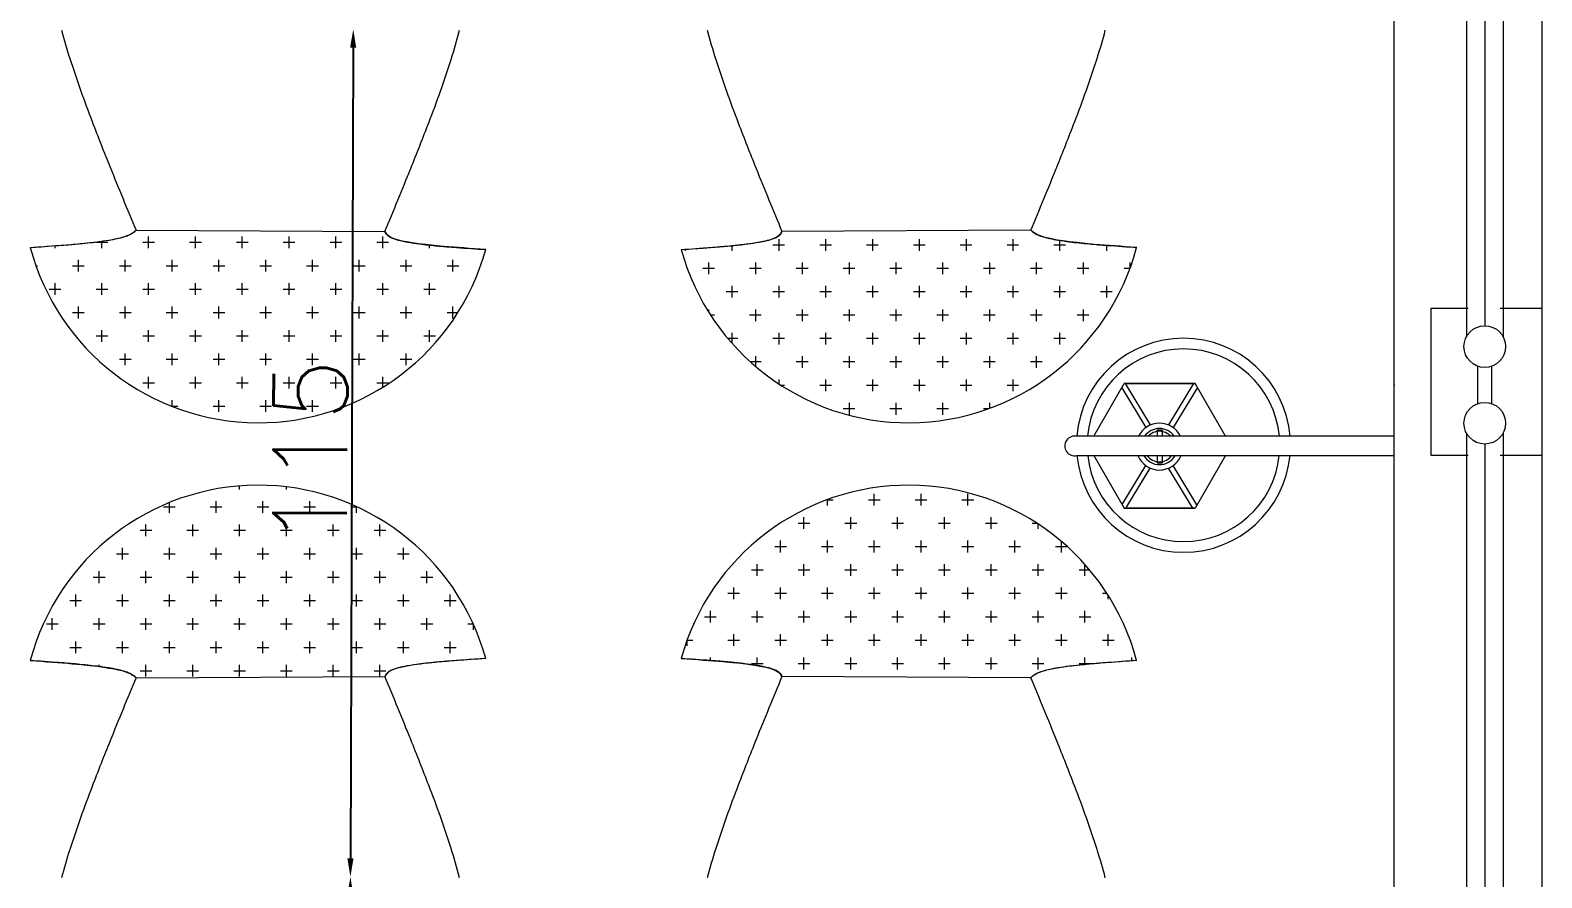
# Model space of a CAD drawing. Extents: x 3270 to 6851, y -140 to 2884.
# Drawn here: x 5943.3 to 6148.4, y 947.7 to 1062.7 of the extents above; entities that cross this region are included whole.
import ezdxf

# ---------------------------------------------------------------- set-up
doc = ezdxf.new("R2010")
doc.units = 0
doc.header["$LTSCALE"] = 20
doc.layers.get('0').update_dxf_attribs({"linetype": 'CONTINUOUS', "lineweight": 15})
doc.layers.get('DEFPOINTS').update_dxf_attribs({"linetype": 'CONTINUOUS'})
for name, color, linetype, lineweight, true_color in [('M-LAMBA', 7, 'CONTINUOUS', 18, 0x50ba12), ('ö-cam', 7, 'CONTINUOUS', 18, 0x1bb1af), ('ö-korkuluk', 7, 'CONTINUOUS', 18, 0x666d5f)]:
    doc.layers.add(name, color=color, linetype=linetype, lineweight=lineweight, true_color=true_color)
doc.layers.add('Ö-MOBİLYA', color=31, linetype='CONTINUOUS', lineweight=18)
doc.layers.add('ölçü', color=102, linetype='CONTINUOUS', lineweight=15)
doc.styles.get("Standard").update_dxf_attribs({"font": 'txttw.shx'})
doc.dimstyles.new('YAZI', dxfattribs={"dimtxt": 10, "dimasz": 2.5, "dimexe": 1.25, "dimexo": 0.625, "dimtad": 1, "dimdec": 0, "dimtxsty": 'Standard', "dimcen": 2.5, "dimse1": 1, "dimse2": 1, "dimclrd": 256, "dimclrt": 256, "dimadec": 0, "dimazin": 0, "dimtfac": 1, "dimtdec": 0, "dimtmove": 0, "dimatfit": 3, "dimfxl": 1, "dimarcsym": 0})

# ---------------------------------------------------------------- blocks, each defined once
blk = doc.blocks.new('*D71')
at = {"layer": 'DEFPOINTS', "color": 0, "transparency": 16777216}
for p in [(6023.59, 1062.74), (5986.77, 947.87), (6023.59, 947.74)]:
    blk.add_point(p, dxfattribs=at)
at = {"layer": 'ölçü', "lineweight": -2, "transparency": 16777216}
blk.add_line((5987.14, 1060.37), (5986.77, 950.37), dxfattribs=at)
at = {"layer": 'ölçü', "transparency": 16777216}
for points in [[(5986.73, 1060.37), (5987.56, 1060.37), (5987.15, 1062.87)], [(5986.36, 950.37), (5987.19, 950.37), (5986.77, 947.87)]]:
    blk.add_solid(points, dxfattribs=at)
at = {"layer": 'ölçü', "transparency": 16777216, "insert": (5981.33, 1005.39), "char_height": 10, "attachment_point": 5, "rotation": 89.8076}
blk.add_mtext('115', dxfattribs=at)
blk = doc.blocks.new('*D72')
at = {"layer": 'DEFPOINTS', "color": 0, "transparency": 16777216}
for p in [(6023.59, 947.74), (5986.5, 867.87), (6023.59, 867.74)]:
    blk.add_point(p, dxfattribs=at)
at = {"layer": 'ölçü', "lineweight": -2, "transparency": 16777216}
blk.add_line((5986.76, 945.37), (5986.51, 870.37), dxfattribs=at)
at = {"layer": 'ölçü', "transparency": 16777216}
for points in [[(5986.34, 945.37), (5987.17, 945.37), (5986.77, 947.87)], [(5986.09, 870.37), (5986.92, 870.37), (5986.5, 867.87)]]:
    blk.add_solid(points, dxfattribs=at)
at = {"layer": 'ölçü', "transparency": 16777216, "insert": (5981.01, 907.89), "char_height": 10, "attachment_point": 5, "rotation": 89.8076}
blk.add_mtext('80', dxfattribs=at)

msp = doc.modelspace()

# ---------------------------------------------------------------- linework, layer by layer
msp.add_line((6148.38, 1497.74), (6148.38, 222.74))
at = {"layer": 'M-LAMBA'}
for p, q in [((6087.62, 1007.65), (6091.73, 1014.79)), ((6091.4, 1014.21), (6094.65, 1008.83)), ((6091.73, 1014.79), (6101.35, 1014.79)), ((6101.35, 1014.79), (6091.73, 1014.79)), ((6091.89, 1014.79), (6095.27, 1009.2)), ((6101.14, 1014.79), (6097.76, 1009.2)), ((6101.66, 1014.25), (6098.38, 1008.83)), ((6105.46, 1007.65), (6101.35, 1014.79)), ((6128.38, 1007.65), (6085.32, 1007.65)), ((6096.92, 1008.49), (6096.19, 1008.49)), ((6096.19, 1008.49), (6096.19, 1007.65)), ((6096.92, 1007.65), (6096.92, 1008.49)), ((6128.38, 1005.04), (6128.38, 1007.65)), ((6085.32, 1005.04), (6128.38, 1005.04)), ((6087.62, 1005.04), (6091.73, 997.9)), ((6096.19, 1005.04), (6096.19, 1004.04)), ((6096.92, 1004.04), (6096.92, 1005.04)), ((6105.46, 1005.04), (6101.35, 997.9)), ((6091.45, 998.39), (6094.65, 1003.68)), ((6092.07, 998.01), (6095.27, 1003.31)), ((6096.19, 1004.04), (6096.92, 1004.04)), ((6101.03, 997.9), (6097.76, 1003.31)), ((6101.61, 998.35), (6098.38, 1003.68)), ((6091.73, 997.9), (6101.35, 997.9)), ((6101.35, 997.9), (6091.73, 997.9))]:
    msp.add_line(p, q, dxfattribs=at)
for centre, radius, start, end in [((6099.78, 1006.43), 14.52, 4.8325, 175.1545), ((6099.78, 1006.43), 13.07, 5.3709, 174.6291), ((6096.52, 1006.25), 3.18, 26.0477, 153.9523), ((6085.02, 1006.34), 1.34, 76.9064, 283.0936), ((6096.52, 1006.25), 2.45, 34.6953, 145.3047), ((6096.52, 1006.25), 2.07, 42.348, 137.652), ((6099.78, 1006.43), 14.52, 185.4847, 354.5153), ((6099.78, 1006.43), 13.07, 186.0963, 353.9037), ((6096.52, 1006.25), 3.18, 202.5104, 337.4896), ((6096.52, 1006.25), 2.45, 209.7539, 330.2461), ((6096.52, 1006.25), 2.07, 215.9667, 324.0333)]:
    msp.add_arc(centre, radius, start, end, dxfattribs=at)
at = {"layer": 'ö-cam'}
for p, q in [((6138.15, 1162.47), (6138.15, 1021.15)), ((6140.65, 1160.96), (6140.65, 1022.65)), ((6143.15, 1162.47), (6143.15, 1021.15)), ((6138.15, 1008.09), (6138.15, 866.77)), ((6143.15, 1008.09), (6143.15, 866.77)), ((6140.65, 1006.59), (6140.65, 868.28))]:
    msp.add_line(p, q, dxfattribs=at)
at = {"layer": 'ö-korkuluk'}
for p, q in [((6148.38, 1497.74), (6148.38, 222.74)), ((6128.38, 721.78), (6128.38, 1477.74)), ((6139.72, 1012.08), (6139.72, 1017.15)), ((6141.63, 1012.07), (6141.63, 1017.17))]:
    msp.add_line(p, q, dxfattribs=at)
for points in [[(6138.38, 1005.02), (6133.38, 1005.02), (6133.38, 1025.02), (6138.38, 1025.02)], [(6138.38, 1005.02), (6133.38, 1005.02), (6133.38, 1025.02), (6138.38, 1025.02)], [(6142.75, 1025.02), (6148.38, 1025.02), (6148.38, 1005.02)], [(6148.38, 1005.02), (6142.75, 1005.02)], [(6148.38, 1005.02), (6142.75, 1005.02)]]:
    msp.add_lwpolyline(points, dxfattribs=at)
for centre in [(6140.65, 1019.82), (6140.65, 1009.42)]:
    msp.add_circle(centre, 2.83, dxfattribs=at)
msp.add_point((6128.38, 1014.62), dxfattribs=at)
at = {"layer": 'Ö-MOBİLYA'}
for p, q in [((5957.68, 1035.6, 33.61), (5991.45, 1035.44, 32.32)), ((5957.68, 1035.6), (5991.45, 1035.44)), ((5957.68, 1035.6), (5991.45, 1035.44)), ((6079.08, 1035.6, 33.61), (6045.31, 1035.44, 32.32)), ((6079.08, 1035.6), (6045.31, 1035.44)), ((6079.08, 1035.6), (6045.31, 1035.44)), ((5946.7, 1033.17), (5946.7, 1033.51)), ((5952.26, 1033.97), (5953.85, 1033.97)), ((5953.05, 1033.17), (5953.05, 1034.12)), ((5958.61, 1033.97), (5960.2, 1033.97)), ((5959.4, 1033.17), (5959.4, 1034.76)), ((5964.96, 1033.97), (5966.55, 1033.97)), ((5965.75, 1033.17), (5965.75, 1034.76)), ((5971.31, 1033.97), (5972.9, 1033.97)), ((5972.1, 1033.17), (5972.1, 1034.76)), ((5977.66, 1033.97), (5979.25, 1033.97)), ((5978.45, 1033.17), (5978.45, 1034.76)), ((5984.01, 1033.97), (5985.6, 1033.97)), ((5984.8, 1033.17), (5984.8, 1034.76)), ((5990.36, 1033.97), (5991.95, 1033.97)), ((5991.15, 1033.17), (5991.15, 1034.76)), ((5997.5, 1033.17), (5997.5, 1033.6)), ((6038.53, 1033.52), (6038.53, 1032.81)), ((6039.32, 1033.6), (6039.3, 1033.6)), ((6045.67, 1033.6), (6044.09, 1033.6)), ((6044.88, 1034.39), (6044.88, 1032.81)), ((6052.02, 1033.6), (6050.44, 1033.6)), ((6051.23, 1034.39), (6051.23, 1032.81)), ((6058.37, 1033.6), (6056.79, 1033.6)), ((6057.58, 1034.39), (6057.58, 1032.81)), ((6064.72, 1033.6), (6063.14, 1033.6)), ((6063.93, 1034.39), (6063.93, 1032.81)), ((6071.07, 1033.6), (6069.49, 1033.6)), ((6070.28, 1034.39), (6070.28, 1032.81)), ((6077.42, 1033.6), (6075.84, 1033.6)), ((6076.63, 1034.39), (6076.63, 1032.81)), ((6083.77, 1033.6), (6082.19, 1033.6)), ((6082.98, 1034.23), (6082.98, 1032.81)), ((6088.89, 1033.6), (6088.54, 1033.6)), ((6089.33, 1033.57), (6089.33, 1032.81)), ((5949.88, 1030), (5949.88, 1031.59)), ((5956.23, 1030), (5956.23, 1031.59)), ((5962.58, 1030), (5962.58, 1031.59)), ((5968.93, 1030), (5968.93, 1031.59)), ((5975.28, 1030), (5975.28, 1031.59)), ((5981.63, 1030), (5981.63, 1031.59)), ((5987.98, 1030), (5987.98, 1031.59)), ((5994.33, 1030), (5994.33, 1031.59)), ((6000.68, 1030), (6000.68, 1031.59)), ((6032.18, 1033.03), (6032.18, 1032.81)), ((5944.1, 1030.79), (5944.32, 1030.79)), ((5949.08, 1030.79), (5950.67, 1030.79)), ((5955.43, 1030.79), (5957.02, 1030.79)), ((5961.78, 1030.79), (5963.37, 1030.79)), ((5968.13, 1030.79), (5969.72, 1030.79)), ((5974.48, 1030.79), (5976.07, 1030.79)), ((5980.83, 1030.79), (5982.42, 1030.79)), ((5987.18, 1030.79), (5988.77, 1030.79)), ((5993.53, 1030.79), (5995.12, 1030.79)), ((5999.88, 1030.79), (6001.47, 1030.79)), ((6036.15, 1030.43), (6034.56, 1030.43)), ((6035.36, 1031.22), (6035.36, 1029.63)), ((6042.5, 1030.43), (6040.91, 1030.43)), ((6041.71, 1031.22), (6041.71, 1029.63)), ((6048.85, 1030.43), (6047.26, 1030.43)), ((6048.06, 1031.22), (6048.06, 1029.63)), ((6055.2, 1030.43), (6053.61, 1030.43)), ((6054.41, 1031.22), (6054.41, 1029.63)), ((6061.55, 1030.43), (6059.96, 1030.43)), ((6060.76, 1031.22), (6060.76, 1029.63)), ((6067.9, 1030.43), (6066.31, 1030.43)), ((6067.11, 1031.22), (6067.11, 1029.63)), ((6074.25, 1030.43), (6072.66, 1030.43)), ((6073.46, 1031.22), (6073.46, 1029.63)), ((6080.6, 1030.43), (6079.01, 1030.43)), ((6079.81, 1031.22), (6079.81, 1029.63)), ((6086.95, 1030.43), (6085.36, 1030.43)), ((6086.16, 1031.22), (6086.16, 1029.63)), ((6092.53, 1030.43), (6091.71, 1030.43)), ((6092.51, 1031.22), (6092.51, 1030.37)), ((5945.91, 1027.62), (5947.5, 1027.62)), ((5946.7, 1026.82), (5946.7, 1028.41)), ((5952.26, 1027.62), (5953.85, 1027.62)), ((5953.05, 1026.82), (5953.05, 1028.41)), ((5958.61, 1027.62), (5960.2, 1027.62)), ((5959.4, 1026.82), (5959.4, 1028.41)), ((5964.96, 1027.62), (5966.55, 1027.62)), ((5965.75, 1026.82), (5965.75, 1028.41)), ((5971.31, 1027.62), (5972.9, 1027.62)), ((5972.1, 1026.82), (5972.1, 1028.41)), ((5977.66, 1027.62), (5979.25, 1027.62)), ((5978.45, 1026.82), (5978.45, 1028.41)), ((5984.01, 1027.62), (5985.6, 1027.62)), ((5984.8, 1026.82), (5984.8, 1028.41)), ((5990.36, 1027.62), (5991.95, 1027.62)), ((5991.15, 1026.82), (5991.15, 1028.41)), ((5996.71, 1027.62), (5998.3, 1027.62)), ((5997.5, 1026.82), (5997.5, 1028.41)), ((6003.06, 1027.62), (6003.11, 1027.62)), ((6038.53, 1028.04), (6038.53, 1026.46)), ((6044.88, 1028.04), (6044.88, 1026.46)), ((6051.23, 1028.04), (6051.23, 1026.46)), ((6057.58, 1028.04), (6057.58, 1026.46)), ((6063.93, 1028.04), (6063.93, 1026.46)), ((6070.28, 1028.04), (6070.28, 1026.46)), ((6076.63, 1028.04), (6076.63, 1026.46)), ((6082.98, 1028.04), (6082.98, 1026.46)), ((6089.33, 1028.04), (6089.33, 1026.46)), ((5949.88, 1023.65), (5949.88, 1025.24)), ((5956.23, 1023.65), (5956.23, 1025.24)), ((5962.58, 1023.65), (5962.58, 1025.24)), ((5968.93, 1023.65), (5968.93, 1025.24)), ((5975.28, 1023.65), (5975.28, 1025.24)), ((5981.63, 1023.65), (5981.63, 1025.24)), ((5987.98, 1023.65), (5987.98, 1025.24)), ((5994.33, 1023.65), (5994.33, 1025.24)), ((6000.68, 1023.65), (6000.68, 1025.24)), ((6039.32, 1027.25), (6037.74, 1027.25)), ((6045.67, 1027.25), (6044.09, 1027.25)), ((6052.02, 1027.25), (6050.44, 1027.25)), ((6058.37, 1027.25), (6056.79, 1027.25)), ((6064.72, 1027.25), (6063.14, 1027.25)), ((6071.07, 1027.25), (6069.49, 1027.25)), ((6077.42, 1027.25), (6075.84, 1027.25)), ((6083.77, 1027.25), (6082.19, 1027.25)), ((6090.12, 1027.25), (6088.54, 1027.25)), ((5949.08, 1024.44), (5950.67, 1024.44)), ((5955.43, 1024.44), (5957.02, 1024.44)), ((5961.78, 1024.44), (5963.37, 1024.44)), ((5968.13, 1024.44), (5969.72, 1024.44)), ((5974.48, 1024.44), (5976.07, 1024.44)), ((5980.83, 1024.44), (5982.42, 1024.44)), ((5987.18, 1024.44), (5988.77, 1024.44)), ((5993.53, 1024.44), (5995.12, 1024.44)), ((5999.88, 1024.44), (6001.36, 1024.44)), ((6035.36, 1024.87), (6035.36, 1024.52)), ((6036.15, 1024.08), (6035.64, 1024.08)), ((6042.5, 1024.08), (6040.91, 1024.08)), ((6041.71, 1024.87), (6041.71, 1023.28)), ((6048.85, 1024.08), (6047.26, 1024.08)), ((6048.06, 1024.87), (6048.06, 1023.28)), ((6055.2, 1024.08), (6053.61, 1024.08)), ((6054.41, 1024.87), (6054.41, 1023.28)), ((6061.55, 1024.08), (6059.96, 1024.08)), ((6060.76, 1024.87), (6060.76, 1023.28)), ((6067.9, 1024.08), (6066.31, 1024.08)), ((6067.11, 1024.87), (6067.11, 1023.28)), ((6074.25, 1024.08), (6072.66, 1024.08)), ((6073.46, 1024.87), (6073.46, 1023.28)), ((6080.6, 1024.08), (6079.01, 1024.08)), ((6079.81, 1024.87), (6079.81, 1023.28)), ((6086.95, 1024.08), (6085.36, 1024.08)), ((6086.16, 1024.87), (6086.16, 1023.28)), ((5952.26, 1021.27), (5953.85, 1021.27)), ((5953.05, 1020.47), (5953.05, 1022.06)), ((5958.61, 1021.27), (5960.2, 1021.27)), ((5959.4, 1020.47), (5959.4, 1022.06)), ((5964.96, 1021.27), (5966.55, 1021.27)), ((5965.75, 1020.47), (5965.75, 1022.06)), ((5971.31, 1021.27), (5972.9, 1021.27)), ((5972.1, 1020.47), (5972.1, 1022.06)), ((5977.66, 1021.27), (5979.25, 1021.27)), ((5978.45, 1020.47), (5978.45, 1022.06)), ((5984.01, 1021.27), (5985.6, 1021.27)), ((5984.8, 1020.47), (5984.8, 1022.06)), ((5990.36, 1021.27), (5991.95, 1021.27)), ((5991.15, 1020.47), (5991.15, 1022.06)), ((5996.71, 1021.27), (5998.3, 1021.27)), ((5997.5, 1020.47), (5997.5, 1022.06)), ((6038.53, 1021.69), (6038.53, 1020.27)), ((6044.88, 1021.69), (6044.88, 1020.11)), ((6051.23, 1021.69), (6051.23, 1020.11)), ((6057.58, 1021.69), (6057.58, 1020.11)), ((6063.93, 1021.69), (6063.93, 1020.11)), ((6070.28, 1021.69), (6070.28, 1020.11)), ((6076.63, 1021.69), (6076.63, 1020.11)), ((6082.98, 1021.69), (6082.98, 1020.11)), ((6039.32, 1020.9), (6037.99, 1020.9)), ((6045.67, 1020.9), (6044.09, 1020.9)), ((6052.02, 1020.9), (6050.44, 1020.9)), ((6058.37, 1020.9), (6056.79, 1020.9)), ((6064.72, 1020.9), (6063.14, 1020.9)), ((6071.07, 1020.9), (6069.49, 1020.9)), ((6077.42, 1020.9), (6075.84, 1020.9)), ((6083.77, 1020.9), (6082.19, 1020.9)), ((5955.43, 1018.09), (5957.02, 1018.09)), ((5956.23, 1017.3), (5956.23, 1018.89)), ((5961.78, 1018.09), (5963.37, 1018.09)), ((5962.58, 1017.3), (5962.58, 1018.89)), ((5968.13, 1018.09), (5969.72, 1018.09)), ((5968.93, 1017.3), (5968.93, 1018.89)), ((5974.48, 1018.09), (5976.07, 1018.09)), ((5975.28, 1017.3), (5975.28, 1018.89)), ((5980.83, 1018.09), (5982.42, 1018.09)), ((5981.63, 1017.3), (5981.63, 1018.89)), ((5987.18, 1018.09), (5988.77, 1018.09)), ((5987.98, 1017.3), (5987.98, 1018.89)), ((5993.53, 1018.09), (5995.12, 1018.09)), ((5994.33, 1017.3), (5994.33, 1018.89)), ((6042.5, 1017.73), (6041.05, 1017.73)), ((6041.71, 1018.52), (6041.71, 1017.15)), ((6048.85, 1017.73), (6047.26, 1017.73)), ((6048.06, 1018.52), (6048.06, 1016.93)), ((6055.2, 1017.73), (6053.61, 1017.73)), ((6054.41, 1018.52), (6054.41, 1016.93)), ((6061.55, 1017.73), (6059.96, 1017.73)), ((6060.76, 1018.52), (6060.76, 1016.93)), ((6067.9, 1017.73), (6066.31, 1017.73)), ((6067.11, 1018.52), (6067.11, 1016.93)), ((6074.25, 1017.73), (6072.66, 1017.73)), ((6073.46, 1018.52), (6073.46, 1016.93)), ((6080.6, 1017.73), (6079.01, 1017.73)), ((6079.81, 1018.52), (6079.81, 1016.93)), ((5959.4, 1014.12), (5959.4, 1015.71)), ((5965.75, 1014.12), (5965.75, 1015.71)), ((5972.1, 1014.12), (5972.1, 1015.71)), ((5978.45, 1014.12), (5978.45, 1015.71)), ((5984.8, 1014.12), (5984.8, 1015.71)), ((5991.15, 1014.29), (5991.15, 1015.71)), ((6044.88, 1015.34), (6044.88, 1014.76)), ((6051.23, 1015.34), (6051.23, 1013.76)), ((6057.58, 1015.34), (6057.58, 1013.76)), ((6063.93, 1015.34), (6063.93, 1013.76)), ((6070.28, 1015.34), (6070.28, 1013.76)), ((6076.63, 1015.34), (6076.63, 1013.76)), ((5958.61, 1014.92), (5960.2, 1014.92)), ((5964.96, 1014.92), (5966.55, 1014.92)), ((5971.31, 1014.92), (5972.9, 1014.92)), ((5977.66, 1014.92), (5979.25, 1014.92)), ((5984.01, 1014.92), (5985.6, 1014.92)), ((5990.36, 1014.92), (5991.95, 1014.92)), ((6045.67, 1014.55), (6045.2, 1014.55)), ((6052.02, 1014.55), (6050.44, 1014.55)), ((6058.37, 1014.55), (6056.79, 1014.55)), ((6064.72, 1014.55), (6063.14, 1014.55)), ((6071.07, 1014.55), (6069.49, 1014.55)), ((6077.42, 1014.55), (6075.84, 1014.55)), ((5962.45, 1011.74), (5963.37, 1011.74)), ((5962.58, 1011.69), (5962.58, 1012.54)), ((5968.13, 1011.74), (5969.72, 1011.74)), ((5968.93, 1010.95), (5968.93, 1012.54)), ((5974.48, 1011.74), (5976.07, 1011.74)), ((5975.28, 1010.95), (5975.28, 1012.54)), ((5980.83, 1011.74), (5982.42, 1011.74)), ((5981.63, 1010.95), (5981.63, 1012.54)), ((6055.2, 1011.38), (6053.61, 1011.38)), ((6054.41, 1012.17), (6054.41, 1010.58)), ((6061.55, 1011.38), (6059.96, 1011.38)), ((6060.76, 1012.17), (6060.76, 1010.58)), ((6067.9, 1011.38), (6066.31, 1011.38)), ((6067.11, 1012.17), (6067.11, 1010.58)), ((6073.35, 1011.38), (6072.66, 1011.38)), ((6073.46, 1012.17), (6073.46, 1011.41)), ((5971.73, 1000.44), (5971.73, 1000.91)), ((5978.08, 1000.44), (5978.08, 1000.78)), ((5962.21, 997.27), (5962.21, 998.65)), ((5968.56, 997.27), (5968.56, 998.86)), ((5974.91, 997.27), (5974.91, 998.86)), ((5981.26, 997.27), (5981.26, 998.86)), ((6051.44, 999.04), (6052.27, 999.04)), ((6051.48, 998.25), (6051.48, 999.05)), ((6057.03, 999.04), (6058.62, 999.04)), ((6057.83, 998.25), (6057.83, 999.84)), ((6063.38, 999.04), (6064.97, 999.04)), ((6064.18, 998.25), (6064.18, 999.84)), ((6069.73, 999.04), (6071.32, 999.04)), ((6070.53, 998.25), (6070.53, 999.84)), ((5961.41, 998.06), (5963, 998.06)), ((5967.76, 998.06), (5969.35, 998.06)), ((5974.11, 998.06), (5975.7, 998.06)), ((5980.46, 998.06), (5982.05, 998.06)), ((5986.81, 998.06), (5987.68, 998.06)), ((5987.61, 997.27), (5987.61, 998.1)), ((6048.3, 995.07), (6048.3, 996.66)), ((6054.65, 995.07), (6054.65, 996.66)), ((6061, 995.07), (6061, 996.66)), ((6067.35, 995.07), (6067.35, 996.66)), ((6073.7, 995.07), (6073.7, 996.66)), ((5958.24, 994.89), (5959.83, 994.89)), ((5959.03, 994.09), (5959.03, 995.68)), ((5964.59, 994.89), (5966.18, 994.89)), ((5965.38, 994.09), (5965.38, 995.68)), ((5970.94, 994.89), (5972.53, 994.89)), ((5971.73, 994.09), (5971.73, 995.68)), ((5977.29, 994.89), (5978.88, 994.89)), ((5978.08, 994.09), (5978.08, 995.68)), ((5983.64, 994.89), (5985.23, 994.89)), ((5984.43, 994.09), (5984.43, 995.68)), ((5989.99, 994.89), (5991.58, 994.89)), ((5990.78, 994.09), (5990.78, 995.68)), ((6047.51, 995.87), (6049.1, 995.87)), ((6053.86, 995.87), (6055.45, 995.87)), ((6060.21, 995.87), (6061.8, 995.87)), ((6066.56, 995.87), (6068.15, 995.87)), ((6072.91, 995.87), (6074.5, 995.87)), ((6079.26, 995.87), (6079.89, 995.87)), ((6080.05, 995.07), (6080.05, 995.76)), ((5955.86, 990.92), (5955.86, 992.51)), ((5962.21, 990.92), (5962.21, 992.51)), ((5968.56, 990.92), (5968.56, 992.51)), ((5974.91, 990.92), (5974.91, 992.51)), ((5981.26, 990.92), (5981.26, 992.51)), ((5987.61, 990.92), (5987.61, 992.51)), ((5993.96, 990.92), (5993.96, 992.51)), ((6044.33, 992.69), (6045.92, 992.69)), ((6045.13, 991.9), (6045.13, 993.49)), ((6050.68, 992.69), (6052.27, 992.69)), ((6051.48, 991.9), (6051.48, 993.49)), ((6057.03, 992.69), (6058.62, 992.69)), ((6057.83, 991.9), (6057.83, 993.49)), ((6063.38, 992.69), (6064.97, 992.69)), ((6064.18, 991.9), (6064.18, 993.49)), ((6069.73, 992.69), (6071.32, 992.69)), ((6070.53, 991.9), (6070.53, 993.49)), ((6076.08, 992.69), (6077.67, 992.69)), ((6076.88, 991.9), (6076.88, 993.49)), ((6082.43, 992.69), (6084.02, 992.69)), ((6083.23, 991.9), (6083.23, 993.39)), ((5955.06, 991.71), (5956.65, 991.71)), ((5961.41, 991.71), (5963, 991.71)), ((5967.76, 991.71), (5969.35, 991.71)), ((5974.11, 991.71), (5975.7, 991.71)), ((5980.46, 991.71), (5982.05, 991.71)), ((5986.81, 991.71), (5988.4, 991.71)), ((5993.16, 991.71), (5994.75, 991.71)), ((5951.89, 988.54), (5953.48, 988.54)), ((5952.68, 987.74), (5952.68, 989.33)), ((5958.24, 988.54), (5959.83, 988.54)), ((5959.03, 987.74), (5959.03, 989.33)), ((5964.59, 988.54), (5966.18, 988.54)), ((5965.38, 987.74), (5965.38, 989.33)), ((5970.94, 988.54), (5972.53, 988.54)), ((5971.73, 987.74), (5971.73, 989.33)), ((5977.29, 988.54), (5978.88, 988.54)), ((5978.08, 987.74), (5978.08, 989.33)), ((5983.64, 988.54), (5985.23, 988.54)), ((5984.43, 987.74), (5984.43, 989.33)), ((5989.99, 988.54), (5991.58, 988.54)), ((5990.78, 987.74), (5990.78, 989.33)), ((5996.34, 988.54), (5997.93, 988.54)), ((5997.13, 987.74), (5997.13, 989.33)), ((6041.16, 989.52), (6042.75, 989.52)), ((6041.95, 988.72), (6041.95, 990.31)), ((6047.51, 989.52), (6049.1, 989.52)), ((6048.3, 988.72), (6048.3, 990.31)), ((6053.86, 989.52), (6055.45, 989.52)), ((6054.65, 988.72), (6054.65, 990.31)), ((6060.21, 989.52), (6061.8, 989.52)), ((6061, 988.72), (6061, 990.31)), ((6066.56, 989.52), (6068.15, 989.52)), ((6067.35, 988.72), (6067.35, 990.31)), ((6072.91, 989.52), (6074.5, 989.52)), ((6073.7, 988.72), (6073.7, 990.31)), ((6079.26, 989.52), (6080.85, 989.52)), ((6080.05, 988.72), (6080.05, 990.31)), ((6085.61, 989.52), (6087.06, 989.52)), ((6086.4, 988.72), (6086.4, 990.28)), ((6037.98, 986.34), (6039.57, 986.34)), ((6038.78, 985.55), (6038.78, 987.14)), ((6044.33, 986.34), (6045.92, 986.34)), ((6045.13, 985.55), (6045.13, 987.14)), ((6050.68, 986.34), (6052.27, 986.34)), ((6051.48, 985.55), (6051.48, 987.14)), ((6057.03, 986.34), (6058.62, 986.34)), ((6057.83, 985.55), (6057.83, 987.14)), ((6063.38, 986.34), (6064.97, 986.34)), ((6064.18, 985.55), (6064.18, 987.14)), ((6069.73, 986.34), (6071.32, 986.34)), ((6070.53, 985.55), (6070.53, 987.14)), ((6076.08, 986.34), (6077.67, 986.34)), ((6076.88, 985.55), (6076.88, 987.14)), ((6082.43, 986.34), (6084.02, 986.34)), ((6083.23, 985.55), (6083.23, 987.14)), ((6088.78, 986.34), (6089.4, 986.34)), ((5948.71, 985.36), (5950.3, 985.36)), ((5949.51, 984.57), (5949.51, 986.16)), ((5955.06, 985.36), (5956.65, 985.36)), ((5955.86, 984.57), (5955.86, 986.16)), ((5961.41, 985.36), (5963, 985.36)), ((5962.21, 984.57), (5962.21, 986.16)), ((5967.76, 985.36), (5969.35, 985.36)), ((5968.56, 984.57), (5968.56, 986.16)), ((5974.11, 985.36), (5975.7, 985.36)), ((5974.91, 984.57), (5974.91, 986.16)), ((5980.46, 985.36), (5982.05, 985.36)), ((5981.26, 984.57), (5981.26, 986.16)), ((5986.81, 985.36), (5988.4, 985.36)), ((5987.61, 984.57), (5987.61, 986.16)), ((5993.16, 985.36), (5994.75, 985.36)), ((5993.96, 984.57), (5993.96, 986.16)), ((5999.51, 985.36), (6001.1, 985.36)), ((6000.31, 984.57), (6000.31, 986.16)), ((6089.58, 985.55), (6089.58, 986.06)), ((5945.54, 982.19), (5947.13, 982.19)), ((5946.33, 981.39), (5946.33, 982.98)), ((5951.89, 982.19), (5953.48, 982.19)), ((5952.68, 981.39), (5952.68, 982.98)), ((5958.24, 982.19), (5959.83, 982.19)), ((5959.03, 981.39), (5959.03, 982.98)), ((5964.59, 982.19), (5966.18, 982.19)), ((5965.38, 981.39), (5965.38, 982.98)), ((5970.94, 982.19), (5972.53, 982.19)), ((5971.73, 981.39), (5971.73, 982.98)), ((5977.29, 982.19), (5978.88, 982.19)), ((5978.08, 981.39), (5978.08, 982.98)), ((5983.64, 982.19), (5985.23, 982.19)), ((5984.43, 981.39), (5984.43, 982.98)), ((5989.99, 982.19), (5991.58, 982.19)), ((5990.78, 981.39), (5990.78, 982.98)), ((5996.34, 982.19), (5997.93, 982.19)), ((5997.13, 981.39), (5997.13, 982.98)), ((6002.69, 982.19), (6003.43, 982.19)), ((6034.81, 983.17), (6036.4, 983.17)), ((6035.6, 982.37), (6035.6, 983.96)), ((6041.16, 983.17), (6042.75, 983.17)), ((6041.95, 982.37), (6041.95, 983.96)), ((6047.51, 983.17), (6049.1, 983.17)), ((6048.3, 982.37), (6048.3, 983.96)), ((6053.86, 983.17), (6055.45, 983.17)), ((6054.65, 982.37), (6054.65, 983.96)), ((6060.21, 983.17), (6061.8, 983.17)), ((6061, 982.37), (6061, 983.96)), ((6066.56, 983.17), (6068.15, 983.17)), ((6067.35, 982.37), (6067.35, 983.96)), ((6072.91, 983.17), (6074.5, 983.17)), ((6073.7, 982.37), (6073.7, 983.96)), ((6079.26, 983.17), (6080.85, 983.17)), ((6080.05, 982.37), (6080.05, 983.96)), ((6085.61, 983.17), (6087.2, 983.17)), ((6086.4, 982.37), (6086.4, 983.96)), ((6003.48, 981.39), (6003.48, 982.08)), ((6038.78, 979.2), (6038.78, 980.79)), ((6045.13, 979.2), (6045.13, 980.79)), ((6051.48, 979.2), (6051.48, 980.79)), ((6057.83, 979.2), (6057.83, 980.79)), ((6064.18, 979.2), (6064.18, 980.79)), ((6070.53, 979.2), (6070.53, 980.79)), ((6076.88, 979.2), (6076.88, 980.79)), ((6083.23, 979.2), (6083.23, 980.79)), ((6089.58, 979.2), (6089.58, 980.79)), ((5943.87, 979.01), (5943.95, 979.01)), ((5948.71, 979.01), (5950.3, 979.01)), ((5949.51, 978.22), (5949.51, 979.81)), ((5955.06, 979.01), (5956.65, 979.01)), ((5955.86, 978.22), (5955.86, 979.81)), ((5961.41, 979.01), (5963, 979.01)), ((5962.21, 978.22), (5962.21, 979.81)), ((5967.76, 979.01), (5969.35, 979.01)), ((5968.56, 978.22), (5968.56, 979.81)), ((5974.11, 979.01), (5975.7, 979.01)), ((5974.91, 978.22), (5974.91, 979.81)), ((5980.46, 979.01), (5982.05, 979.01)), ((5981.26, 978.22), (5981.26, 979.81)), ((5986.81, 979.01), (5988.4, 979.01)), ((5987.61, 978.22), (5987.61, 979.81)), ((5993.16, 979.01), (5994.75, 979.01)), ((5993.96, 978.22), (5993.96, 979.81)), ((5999.51, 979.01), (6001.1, 979.01)), ((6000.31, 978.22), (6000.31, 979.81)), ((6032.43, 979.99), (6033.22, 979.99)), ((6032.43, 979.2), (6032.43, 979.97)), ((6037.98, 979.99), (6039.57, 979.99)), ((6044.33, 979.99), (6045.92, 979.99)), ((6050.68, 979.99), (6052.27, 979.99)), ((6057.03, 979.99), (6058.62, 979.99)), ((6063.38, 979.99), (6064.97, 979.99)), ((6069.73, 979.99), (6071.32, 979.99)), ((6076.08, 979.99), (6077.67, 979.99)), ((6082.43, 979.99), (6084.02, 979.99)), ((6088.78, 979.99), (6090.37, 979.99)), ((5952.68, 976.41), (5952.68, 976.63)), ((5959.03, 975.04), (5959.03, 976.63)), ((5965.38, 975.04), (5965.38, 976.63)), ((5971.73, 975.04), (5971.73, 976.63)), ((5978.08, 975.04), (5978.08, 976.63)), ((5984.43, 975.04), (5984.43, 976.63)), ((5990.78, 975.05), (5990.78, 976.63)), ((6035.6, 977.22), (6035.6, 977.61)), ((6041.16, 976.82), (6042.75, 976.82)), ((6041.95, 976.54), (6041.95, 977.61)), ((6047.51, 976.82), (6049.1, 976.82)), ((6048.3, 976.02), (6048.3, 977.61)), ((6053.86, 976.82), (6055.45, 976.82)), ((6054.65, 976.02), (6054.65, 977.61)), ((6060.21, 976.82), (6061.8, 976.82)), ((6061, 976.02), (6061, 977.61)), ((6066.56, 976.82), (6068.15, 976.82)), ((6067.35, 976.02), (6067.35, 977.61)), ((6072.91, 976.82), (6074.5, 976.82)), ((6073.7, 976.02), (6073.7, 977.61)), ((6079.26, 976.82), (6080.85, 976.82)), ((6080.05, 976.02), (6080.05, 977.61)), ((6085.61, 976.82), (6087.2, 976.82)), ((6086.4, 976.67), (6086.4, 977.61)), ((6092.75, 977.17), (6092.75, 977.61)), ((5957.68, 974.89, 33.61), (5991.45, 975.05, 32.32)), ((5957.68, 974.89), (5991.45, 975.05)), ((5957.68, 974.89), (5991.45, 975.05)), ((5958.24, 975.84), (5959.83, 975.84)), ((5964.59, 975.84), (5966.18, 975.84)), ((5970.94, 975.84), (5972.53, 975.84)), ((5977.29, 975.84), (5978.88, 975.84)), ((5983.64, 975.84), (5985.23, 975.84)), ((5989.99, 975.84), (5991.58, 975.84)), ((6079.08, 974.89, 33.61), (6045.31, 975.05, 32.32)), ((6079.08, 974.89), (6045.31, 975.05)), ((6079.08, 974.89), (6045.31, 975.05))]:
    msp.add_line(p, q, dxfattribs=at)
for centre, radius, start, end in [((6017.54, 1080.98), 72.29, 194.6156, 197.7655), ((5931.59, 1080.83), 72.29, 342.2345, 345.5139), ((6105.17, 1080.83), 72.29, 194.4861, 197.7655), ((6019.22, 1080.98), 72.29, 342.2345, 345.3844), ((6097.64, 1106.74), 156.42, 197.7979, 201.1346), ((5851.5, 1106.58), 156.42, 338.8654, 342.2021), ((6185.27, 1106.58), 156.42, 197.7979, 201.1346), ((5939.13, 1106.74), 156.42, 338.8654, 342.2021), ((6294.73, 1181.77), 367.31, 200.9662, 202.0049), ((5654.4, 1181.61), 367.31, 337.9951, 339.0338), ((6382.36, 1181.61), 367.31, 200.9662, 202.0049), ((5742.03, 1181.77), 367.31, 337.9951, 339.0338), ((6968.63, 1455.06), 1094.51, 202.05105, 202.53468), ((4980.51, 1454.9), 1094.51, 337.46532, 337.94895), ((7056.25, 1454.9), 1094.51, 202.05105, 202.53468), ((5068.14, 1455.06), 1094.51, 337.46532, 337.94895), ((5953.79, 1040.03), 5.9, 309.0971, 311.3444), ((5954.3, 1039.42), 5.11, 308.9227, 311.5188), ((6082.98, 1040.03), 5.9, 228.6556, 230.9029), ((6082.47, 1039.42), 5.11, 228.4812, 231.0773), ((5898.5, 1687.81), 656.07, 273.91861, 274.25962), ((5898.5, 1687.81), 656.07, 273.91861, 274.25962), ((5934.35, 1205.57), 172.51, 274.2831, 275.1363), ((5934.35, 1205.57), 172.51, 274.2831, 275.1363), ((5942.67, 1113.25), 79.81, 275.1198, 277.0526), ((5942.67, 1113.25), 79.81, 275.1198, 277.0526), ((5947.21, 1076.23), 42.51, 277.1116, 279.1758), ((5947.21, 1076.23), 42.51, 277.1116, 279.1758), ((5950.29, 1057.02), 23.05, 279.222, 282.1563), ((5950.29, 1057.02), 23.05, 279.222, 282.1563), ((5952.57, 1046.34), 12.13, 282.2297, 286.4401), ((5952.57, 1046.34), 12.13, 282.2297, 286.4401), ((5954.17, 1040.88), 6.45, 286.5664, 292.4734), ((5954.17, 1040.88), 6.45, 286.5664, 292.4734), ((5955.37, 1038.03), 3.35, 292.1653, 309.593), ((5955.16, 1038.46), 3.83, 292.6975, 300.1982), ((5955.41, 1037.98), 3.29, 300.6383, 309.6852), ((5993.69, 1036.51), 2.48, 205.6787, 212.0488), ((5993.39, 1036.35), 2.14, 205.3415, 210.2195), ((5992.75, 1035.94), 1.38, 208.8739, 236.273), ((5992.73, 1035.92), 1.35, 212.4974, 236.5012), ((5993.27, 1036.69), 2.29, 235.7654, 243.6573), ((5993.27, 1036.69), 2.29, 235.7654, 243.6573), ((5993.94, 1038.03), 3.79, 243.6255, 249.6613), ((5993.94, 1038.03), 3.79, 243.6255, 249.6613), ((5994.87, 1040.53), 6.46, 249.6113, 254.0821), ((5994.87, 1040.53), 6.46, 249.6113, 254.0821), ((5996.1, 1044.83), 10.93, 254.0392, 257.3418), ((5996.1, 1044.83), 10.93, 254.0392, 257.3418), ((5997.67, 1051.75), 18.03, 257.3105, 259.7762), ((5998.29, 1054.84), 21.17, 257.4937, 260.8074), ((5999.6, 1062.4), 28.85, 259.7545, 261.6245), ((6001.54, 1075.1), 41.7, 260.8545, 263.0799), ((6002.38, 1081.37), 48.02, 261.6331, 263.7399), ((6005.73, 1109.98), 76.83, 263.1114, 264.6624), ((6006.8, 1120.37), 87.27, 263.652, 265.1275), ((6012.5, 1184.11), 151.27, 264.7209, 265.7016), ((6024.26, 1184.11), 151.27, 274.2984, 275.2791), ((6029.97, 1120.37), 87.27, 274.8725, 276.348), ((6031.03, 1109.98), 76.83, 275.3376, 276.8886), ((6034.38, 1081.37), 48.02, 276.2601, 278.3669), ((6035.23, 1075.1), 41.7, 276.9201, 279.1455), ((6037.16, 1062.4), 28.85, 278.3755, 280.2455), ((6038.47, 1054.84), 21.17, 279.1926, 282.5063), ((6039.1, 1051.75), 18.03, 280.2238, 282.6895), ((6040.66, 1044.83), 10.93, 282.6582, 285.9608), ((6040.66, 1044.83), 10.93, 282.6582, 285.9608), ((6041.89, 1040.53), 6.46, 285.9179, 290.3887), ((6041.89, 1040.53), 6.46, 285.9179, 290.3887), ((6042.83, 1038.03), 3.79, 290.3387, 296.3745), ((6042.83, 1038.03), 3.79, 290.3387, 296.3745), ((6043.49, 1036.69), 2.29, 296.3427, 304.2346), ((6043.49, 1036.69), 2.29, 296.3427, 304.2346), ((6044.02, 1035.94), 1.38, 303.727, 331.1261), ((6044.04, 1035.92), 1.35, 303.4988, 327.5026), ((6043.07, 1036.51), 2.48, 327.9512, 334.3213), ((6043.38, 1036.35), 2.14, 329.7805, 334.6585), ((6081.39, 1038.03), 3.35, 230.407, 247.8347), ((6081.36, 1037.98), 3.29, 230.3148, 239.3617), ((6081.61, 1038.46), 3.83, 239.8018, 247.3025), ((6082.59, 1040.88), 6.45, 247.5266, 253.4336), ((6082.59, 1040.88), 6.45, 247.5266, 253.4336), ((6084.19, 1046.34), 12.13, 253.5599, 257.7703), ((6084.19, 1046.34), 12.13, 253.5599, 257.7703), ((6086.47, 1057.02), 23.05, 257.8437, 260.778), ((6086.47, 1057.02), 23.05, 257.8437, 260.778), ((6089.56, 1076.23), 42.51, 260.8242, 262.8884), ((6089.56, 1076.23), 42.51, 260.8242, 262.8884), ((6094.09, 1113.25), 79.81, 262.9474, 264.8802), ((6094.09, 1113.25), 79.81, 262.9474, 264.8802), ((6102.42, 1205.57), 172.51, 264.8637, 265.7169), ((6102.42, 1205.57), 172.51, 264.8637, 265.7169), ((6138.26, 1687.81), 656.07, 265.74038, 266.08139), ((6138.26, 1687.81), 656.07, 265.74038, 266.08139), ((5974.27, 1041.48, 97.96), 32, 194.865, 344.6094), ((5974.27, 1041.48), 32, 194.865, 344.6094), ((5974.27, 1041.48), 32, 194.865, 344.6094), ((6013.95, 1202.68), 169.89, 265.0814, 265.6825), ((6045.04, 1620.51), 588.88, 265.72734, 266.11404), ((6045.04, 1620.51), 588.88, 265.72734, 266.11404), ((6062.49, 1041.48, 97.96), 32, 195.3906, 345.135), ((6062.49, 1041.48), 32, 195.3906, 345.135), ((5991.73, 1620.51), 588.88, 273.88596, 274.27266), ((5991.73, 1620.51), 588.88, 273.88596, 274.27266), ((6062.49, 1041.48), 32, 195.3906, 345.135), ((6022.81, 1202.68), 169.89, 274.3175, 274.9186), ((5974.27, 969.01, 97.96), 32, 15.3906, 165.135), ((5974.27, 969.01), 32, 15.3906, 165.135), ((5974.27, 969.01), 32, 15.3906, 165.135), ((6062.49, 969.01, 97.96), 32, 14.865, 164.6094), ((6062.49, 969.01), 32, 14.865, 164.6094), ((6062.49, 969.01), 32, 14.865, 164.6094), ((5898.5, 322.68), 656.07, 85.74038, 86.08139), ((5898.5, 322.68), 656.07, 85.74038, 86.08139), ((5934.35, 804.91), 172.51, 84.8637, 85.7169), ((5934.35, 804.91), 172.51, 84.8637, 85.7169), ((5942.67, 897.23), 79.81, 82.9474, 84.8802), ((5942.67, 897.23), 79.81, 82.9474, 84.8802), ((5947.21, 934.26), 42.51, 80.8242, 82.8884), ((5947.21, 934.26), 42.51, 80.8242, 82.8884), ((5950.29, 953.47), 23.05, 77.8437, 80.778), ((5950.29, 953.47), 23.05, 77.8437, 80.778), ((5994.87, 969.96), 6.46, 105.9179, 110.3887), ((5994.87, 969.96), 6.46, 105.9179, 110.3887), ((5996.1, 965.66), 10.93, 102.6582, 105.9608), ((5996.1, 965.66), 10.93, 102.6582, 105.9608), ((5998.29, 955.65), 21.17, 99.1926, 102.5063), ((5997.67, 958.74), 18.03, 100.2238, 102.6895), ((5999.6, 948.09), 28.85, 98.3755, 100.2455), ((6001.54, 935.39), 41.7, 96.9201, 99.1455), ((6002.38, 929.12), 48.02, 96.2601, 98.3669), ((6005.73, 900.51), 76.83, 95.3376, 96.8886), ((6006.8, 890.12), 87.27, 94.8725, 96.348), ((6012.5, 826.38), 151.27, 94.2984, 95.2791), ((6013.95, 807.81), 169.89, 94.3175, 94.9186), ((6045.04, 389.97), 588.88, 93.88596, 94.27266), ((6045.04, 389.97), 588.88, 93.88596, 94.27266), ((5991.73, 389.97), 588.88, 85.72734, 86.11404), ((5991.73, 389.97), 588.88, 85.72734, 86.11404), ((6022.81, 807.81), 169.89, 85.0814, 85.6825), ((6024.26, 826.38), 151.27, 84.7209, 85.7016), ((6029.97, 890.12), 87.27, 83.652, 85.1275), ((6031.03, 900.51), 76.83, 83.1114, 84.6624), ((6034.38, 929.12), 48.02, 81.6331, 83.7399), ((6035.23, 935.39), 41.7, 80.8545, 83.0799), ((6037.16, 948.09), 28.85, 79.7545, 81.6245), ((6038.47, 955.65), 21.17, 77.4937, 80.8074), ((6039.1, 958.74), 18.03, 77.3105, 79.7762), ((6040.66, 965.66), 10.93, 74.0392, 77.3418), ((6040.66, 965.66), 10.93, 74.0392, 77.3418), ((6041.89, 969.96), 6.46, 69.6113, 74.0821), ((6041.89, 969.96), 6.46, 69.6113, 74.0821), ((6086.47, 953.47), 23.05, 99.222, 102.1563), ((6086.47, 953.47), 23.05, 99.222, 102.1563), ((6089.56, 934.26), 42.51, 97.1116, 99.1758), ((6089.56, 934.26), 42.51, 97.1116, 99.1758), ((6094.09, 897.23), 79.81, 95.1198, 97.0526), ((6094.09, 897.23), 79.81, 95.1198, 97.0526), ((6102.42, 804.91), 172.51, 94.2831, 95.1363), ((6102.42, 804.91), 172.51, 94.2831, 95.1363), ((6138.26, 322.68), 656.07, 93.91861, 94.25962), ((6138.26, 322.68), 656.07, 93.91861, 94.25962), ((6968.63, 555.43), 1094.51, 157.46532, 157.94895), ((5952.57, 964.15), 12.13, 73.5599, 77.7703), ((5952.57, 964.15), 12.13, 73.5599, 77.7703), ((5954.17, 969.6), 6.45, 67.5266, 73.4336), ((5954.17, 969.6), 6.45, 67.5266, 73.4336), ((5955.37, 972.46), 3.35, 50.407, 67.8347), ((5955.16, 972.03), 3.83, 59.8018, 67.3025), ((5955.41, 972.51), 3.29, 50.3148, 59.3617), ((5953.79, 970.46), 5.9, 48.6556, 50.9029), ((5954.3, 971.07), 5.11, 48.4812, 51.0773), ((5993.69, 973.97), 2.48, 147.9512, 154.3213), ((5993.39, 974.13), 2.14, 149.7805, 154.6585), ((4980.51, 555.59), 1094.51, 22.05105, 22.53468), ((5992.75, 974.55), 1.38, 123.727, 151.1261), ((5992.73, 974.57), 1.35, 123.4988, 147.5026), ((5993.27, 973.8), 2.29, 116.3427, 124.2346), ((5993.27, 973.8), 2.29, 116.3427, 124.2346), ((5993.94, 972.46), 3.79, 110.3387, 116.3745), ((5993.94, 972.46), 3.79, 110.3387, 116.3745), ((7056.25, 555.59), 1094.51, 157.46532, 157.94895), ((6042.83, 972.46), 3.79, 63.6255, 69.6613), ((6042.83, 972.46), 3.79, 63.6255, 69.6613), ((6043.49, 973.8), 2.29, 55.7654, 63.6573), ((6043.49, 973.8), 2.29, 55.7654, 63.6573), ((6044.04, 974.57), 1.35, 32.4974, 56.5012), ((6044.02, 974.55), 1.38, 28.8739, 56.273), ((6043.07, 973.97), 2.48, 25.6787, 32.0488), ((6043.38, 974.13), 2.14, 25.3415, 30.2195), ((6082.98, 970.46), 5.9, 129.0971, 131.3444), ((6082.47, 971.07), 5.11, 128.9227, 131.5188), ((5068.14, 555.43), 1094.51, 22.05105, 22.53468), ((6081.39, 972.46), 3.35, 112.1653, 129.593), ((6081.36, 972.51), 3.29, 120.6383, 129.6852), ((6081.61, 972.03), 3.83, 112.6975, 120.1982), ((6082.59, 969.6), 6.45, 106.5664, 112.4734), ((6082.59, 969.6), 6.45, 106.5664, 112.4734), ((6084.19, 964.15), 12.13, 102.2297, 106.4401), ((6084.19, 964.15), 12.13, 102.2297, 106.4401), ((6294.73, 828.72), 367.31, 157.9951, 159.0338), ((5654.4, 828.87), 367.31, 20.9662, 22.0049), ((6382.36, 828.87), 367.31, 157.9951, 159.0338), ((5742.03, 828.72), 367.31, 20.9662, 22.0049), ((6097.64, 903.75), 156.42, 158.8654, 162.2021), ((5851.5, 903.91), 156.42, 17.7979, 21.1346), ((6185.27, 903.91), 156.42, 158.8654, 162.2021), ((5939.13, 903.75), 156.42, 17.7979, 21.1346), ((6017.54, 929.5), 72.29, 162.2345, 165.3844), ((5931.59, 929.66), 72.29, 14.4861, 17.7655), ((6105.17, 929.66), 72.29, 162.2345, 165.5139), ((6019.22, 929.5), 72.29, 14.6156, 17.7655)]:
    msp.add_arc(centre, radius, start, end, dxfattribs=at)
for points in [[(5943.34, 1033.27, 97.96), (5949.03, 1033.69, 86.77), (5957.68, 1035.6, 33.61)], [(6093.43, 1033.27, 97.96), (6087.73, 1033.69, 86.77), (6079.08, 1035.6, 33.61)], [(6005.13, 1032.99, 97.96), (5999.43, 1033.41, 86.77), (5991.45, 1035.44, 32.32)], [(6031.64, 1032.99, 97.96), (6037.33, 1033.41, 86.77), (6045.31, 1035.44, 32.32)], [(5943.34, 977.22, 97.96), (5949.03, 976.79, 86.77), (5957.68, 974.89, 33.61)], [(6005.13, 977.5, 97.96), (5999.43, 977.08, 86.77), (5991.45, 975.05, 32.32)], [(6031.64, 977.5, 97.96), (6037.33, 977.08, 86.77), (6045.31, 975.05, 32.32)], [(6093.43, 977.22, 97.96), (6087.73, 976.79, 86.77), (6079.08, 974.89, 33.61)]]:
    msp.add_spline(points, degree=3, dxfattribs=at)

# ---------------------------------------------------------------- dimensions: what is measured, and where the dimension line sits
at = {"layer": 'ölçü'}
for base, p1, p2, picture, middle in [((5986.77, 947.87), (6023.59, 1062.74), (6023.59, 947.74), '*D71', (5981.33, 1005.39)), ((5986.5, 867.87), (6023.59, 947.74), (6023.59, 867.74), '*D72', (5981.01, 907.89))]:
    dim = msp.add_linear_dim(base=base, p1=p1, p2=p2, angle=89.8076, dimstyle='YAZI', dxfattribs=at)
    dim.commit()
    dim.dimension.update_dxf_attribs({"geometry": picture, "text_midpoint": middle})

doc.saveas('drawing.dxf')
